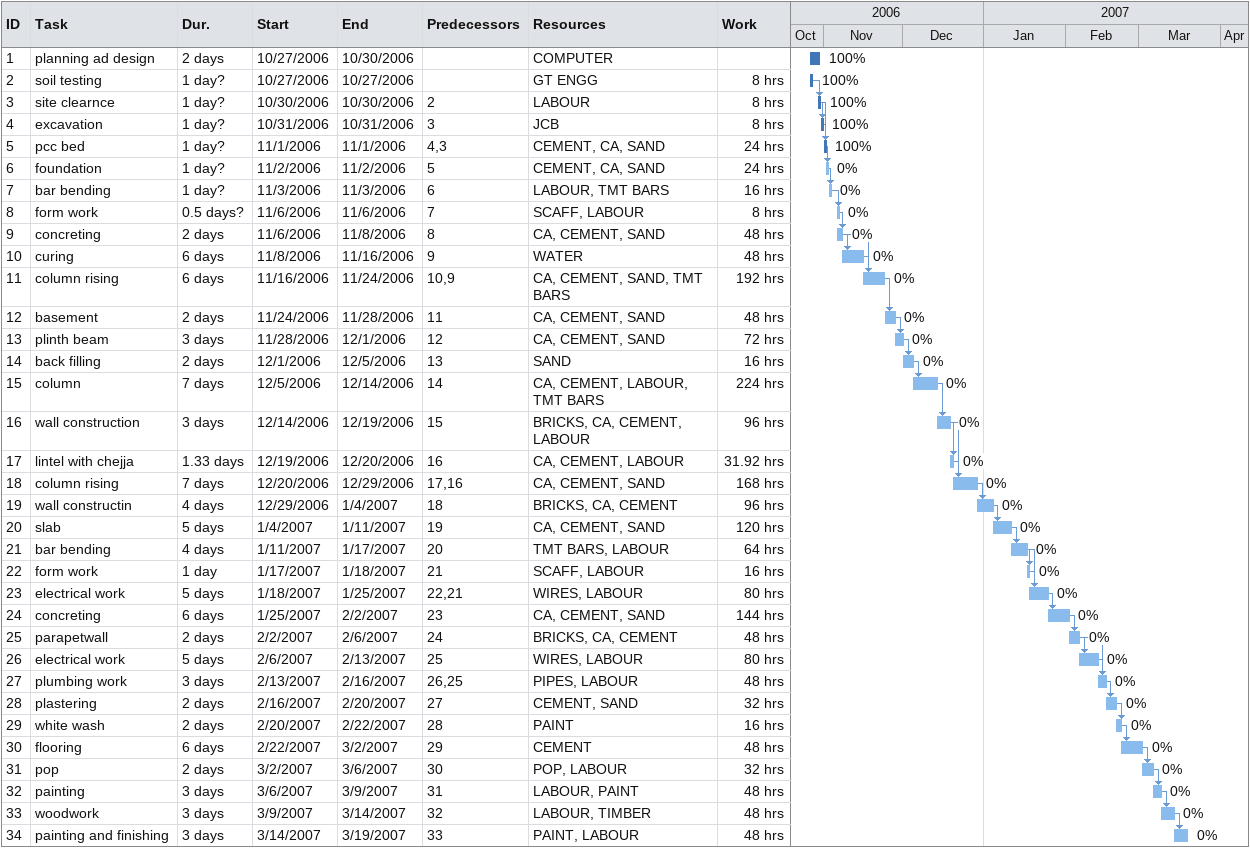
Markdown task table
| ID | Task | Duration | Start | Finish | Predecessors | Resources | % complete | Work (h) |
|---|---|---|---|---|---|---|---|---|
| 1 | planning ad design | 2d | 2006-10-27 | 2006-10-30 |  | COMPUTER | 100 |  |
| 2 | soil testing | 1d? | 2006-10-27 | 2006-10-27 |  | GT ENGG | 100 | 8 |
| 3 | site clearnce | 1d? | 2006-10-30 | 2006-10-30 | 2 | LABOUR | 100 | 8 |
| 4 | excavation | 1d? | 2006-10-31 | 2006-10-31 | 3 | JCB | 100 | 8 |
| 5 | pcc bed | 1d? | 2006-11-01 | 2006-11-01 | 4, 3 | CEMENT, CA, SAND | 100 | 24 |
| 6 | foundation | 1d? | 2006-11-02 | 2006-11-02 | 5 | CEMENT, CA, SAND | 0 | 24 |
| 7 | bar bending | 1d? | 2006-11-03 | 2006-11-03 | 6 | LABOUR, TMT BARS | 0 | 16 |
| 8 | form work | 0.5d? | 2006-11-06 | 2006-11-06 | 7 | SCAFF, LABOUR | 0 | 8 |
| 9 | concreting | 2d | 2006-11-06 | 2006-11-08 | 8 | CA, CEMENT, SAND | 0 | 48 |
| 10 | curing | 6d | 2006-11-08 | 2006-11-16 | 9 | WATER | 0 | 48 |
| 11 | column rising | 6d | 2006-11-16 | 2006-11-24 | 10, 9 | CA, CEMENT, SAND, TMT BARS | 0 | 192 |
| 12 | basement | 2d | 2006-11-24 | 2006-11-28 | 11 | CA, CEMENT, SAND | 0 | 48 |
| 13 | plinth beam | 3d | 2006-11-28 | 2006-12-01 | 12 | CA, CEMENT, SAND | 0 | 72 |
| 14 | back filling | 2d | 2006-12-01 | 2006-12-05 | 13 | SAND | 0 | 16 |
| 15 | column | 7d | 2006-12-05 | 2006-12-14 | 14 | CA, CEMENT, LABOUR, TMT BARS | 0 | 224 |
| 16 | wall construction | 3d | 2006-12-14 | 2006-12-19 | 15 | BRICKS, CA, CEMENT, LABOUR | 0 | 96 |
| 17 | lintel with chejja | 1.33d | 2006-12-19 | 2006-12-20 | 16 | CA, CEMENT, LABOUR | 0 | 31.92 |
| 18 | column rising | 7d | 2006-12-20 | 2006-12-29 | 17, 16 | CA, CEMENT, SAND | 0 | 168 |
| 19 | wall constructin | 4d | 2006-12-29 | 2007-01-04 | 18 | BRICKS, CA, CEMENT | 0 | 96 |
| 20 | slab | 5d | 2007-01-04 | 2007-01-11 | 19 | CA, CEMENT, SAND | 0 | 120 |
| 21 | bar bending | 4d | 2007-01-11 | 2007-01-17 | 20 | TMT BARS, LABOUR | 0 | 64 |
| 22 | form work | 1d | 2007-01-17 | 2007-01-18 | 21 | SCAFF, LABOUR | 0 | 16 |
| 23 | electrical work | 5d | 2007-01-18 | 2007-01-25 | 22, 21 | WIRES, LABOUR | 0 | 80 |
| 24 | concreting | 6d | 2007-01-25 | 2007-02-02 | 23 | CA, CEMENT, SAND | 0 | 144 |
| 25 | parapetwall | 2d | 2007-02-02 | 2007-02-06 | 24 | BRICKS, CA, CEMENT | 0 | 48 |
| 26 | electrical work | 5d | 2007-02-06 | 2007-02-13 | 25 | WIRES, LABOUR | 0 | 80 |
| 27 | plumbing work | 3d | 2007-02-13 | 2007-02-16 | 26, 25 | PIPES, LABOUR | 0 | 48 |
| 28 | plastering | 2d | 2007-02-16 | 2007-02-20 | 27 | CEMENT, SAND | 0 | 32 |
| 29 | white wash | 2d | 2007-02-20 | 2007-02-22 | 28 | PAINT | 0 | 16 |
| 30 | flooring | 6d | 2007-02-22 | 2007-03-02 | 29 | CEMENT | 0 | 48 |
| 31 | pop | 2d | 2007-03-02 | 2007-03-06 | 30 | POP, LABOUR | 0 | 32 |
| 32 | painting | 3d | 2007-03-06 | 2007-03-09 | 31 | LABOUR, PAINT | 0 | 48 |
| 33 | woodwork | 3d | 2007-03-09 | 2007-03-14 | 32 | LABOUR, TIMBER | 0 | 48 |
| 34 | painting and finishing | 3d | 2007-03-14 | 2007-03-19 | 33 | PAINT, LABOUR | 0 | 48 |
